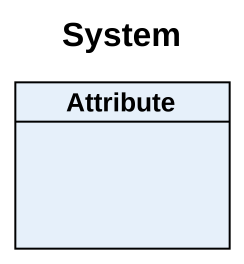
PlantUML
@startuml
title System
hide circle
hide empty members
class Attribute
@enduml
